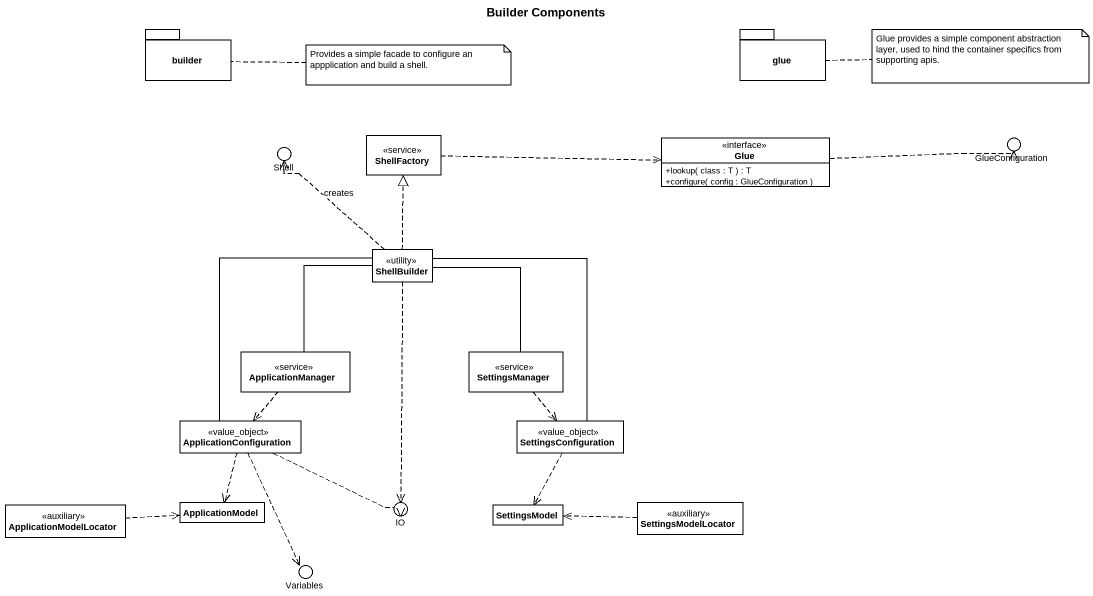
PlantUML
@startuml
title Builder Components
allowmixing
hide circle
hide empty members
skinparam classAttributeIconSize 0
package builder {
}
package glue {
}
interface ShellFactory <<service>>
interface Glue {
  +lookup( class : T ) : T
  +configure( config : GlueConfiguration )
}
() GlueConfiguration
() Shell
class ShellBuilder <<utility>>
interface ApplicationManager <<service>>
interface SettingsManager <<service>>
class ApplicationConfiguration <<value_object>>
class SettingsConfiguration <<value_object>>
class ApplicationModelLocator <<auxiliary>>
class ApplicationModel
() IO
class SettingsModel
class SettingsModelLocator <<auxiliary>>
() Variables
ShellFactory .right.> Glue
Glue .right.> GlueConfiguration
ShellBuilder .up.|> ShellFactory
ShellBuilder .up.> Shell : creates
ShellBuilder -- ApplicationManager
ShellBuilder -- SettingsManager
ShellBuilder -- ApplicationConfiguration
ShellBuilder -- SettingsConfiguration
ShellBuilder ..> IO
ApplicationManager ..> ApplicationConfiguration
SettingsManager ..> SettingsConfiguration
ApplicationConfiguration ..> ApplicationModel
ApplicationConfiguration .right.> IO
ApplicationConfiguration ..> Variables
SettingsConfiguration ..> SettingsModel
ApplicationModelLocator .right.> ApplicationModel
SettingsModelLocator .left.> SettingsModel
note right of builder : Provides a simple facade to configure an appplication and build a shell.
note right of glue : Glue provides a simple component abstraction layer, used to hind the container specifics from supporting apis.
@enduml
